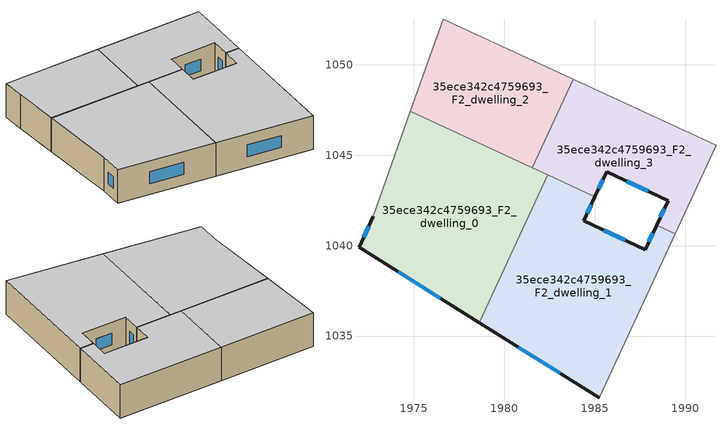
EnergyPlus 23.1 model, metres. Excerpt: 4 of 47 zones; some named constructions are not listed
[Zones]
35ece342c4759693_F2_dwelling_0
 floor to 35ece342c4759693_F1_dwelling_0 (EU_floor_Construction): 1982.4,1043.92 1978.61,1035.74 1971.96,1039.91 1972.74,1041.63 1974.8,1047.43 z6
 wall outside (EU_wall_Construction): 1972.74,1041.63 1971.96,1039.91 1978.61,1035.74 z6:9
 wall to 35ece342c4759693_F2_dwelling_1 (EU_wall_Construction): 1978.61,1035.74 1982.4,1043.92 z6:9
 wall adiabatic (EU_wall_Construction): 1974.8,1047.43 1972.74,1041.63 z6:9
 wall to 35ece342c4759693_F2_dwelling_2 (EU_wall_Construction): 1981.54,1044.32 1974.8,1047.43 z6:9
 wall to 35ece342c4759693_F2_dwelling_3 (EU_wall_Construction): 1982.39,1043.92 1981.54,1044.32 z6:9
 window (EU_Window_Construction): 1974.12,1038.55 1976.45,1037.1 / 1972.49,1041.07 1972.21,1040.47 z6.98:8.02
 ceiling to 35ece342c4759693_F3_dwelling_0 (EU_floor_Construction): 1978.61,1035.74 1982.4,1043.92 1974.8,1047.43 1972.74,1041.63 1971.96,1039.91 z9
35ece342c4759693_F2_dwelling_1
 floor to 35ece342c4759693_F1_dwelling_1 (EU_floor_Construction): 1988.43,1041.14 1989.44,1040.67 1985.25,1031.59 1978.61,1035.74 1982.4,1043.92 1985.01,1042.71 1984.38,1041.37 1987.79,1039.77 z6
 wall outside (EU_wall_Construction): 1988.43,1041.14 1987.79,1039.77 1984.38,1041.37 1985.01,1042.71 / 1978.61,1035.74 1985.25,1031.59 z6:9
 wall to 35ece342c4759693_F2_dwelling_3 (EU_wall_Construction): 1989.44,1040.67 1988.43,1041.14 / 1985.01,1042.71 1982.4,1043.92 z6:9
 wall adiabatic (EU_wall_Construction): 1985.25,1031.59 1989.44,1040.67 z6:9
 window (EU_Window_Construction): 1986.68,1040.29 1985.49,1040.85 / 1988.22,1040.69 1988,1040.21 / 1980.77,1034.39 1983.09,1032.94 / 1984.58,1041.81 1984.8,1042.28 z6.98:8.02
 ceiling to 35ece342c4759693_F3_dwelling_1 (EU_floor_Construction): 1985.25,1031.59 1989.44,1040.67 1988.43,1041.14 1987.79,1039.77 1984.38,1041.37 1985.01,1042.71 1982.4,1043.92 1978.61,1035.74 z9
35ece342c4759693_F2_dwelling_2
 floor to 35ece342c4759693_F1_dwelling_2 (EU_floor_Construction): 1983.8,1049.21 1981.54,1044.32 1974.8,1047.43 1976.01,1050.85 1976.62,1052.52 z6
 wall adiabatic (EU_wall_Construction): 1976.62,1052.52 1976.01,1050.85 1974.8,1047.43 z6:9
 wall to 35ece342c4759693_F2_dwelling_3 (EU_wall_Construction): 1981.54,1044.32 1983.8,1049.21 z6:9
 wall to 35ece342c4759693_F2_dwelling_4 (EU_wall_Construction): 1983.8,1049.21 1976.62,1052.52 z6:9
 ceiling to 35ece342c4759693_F3_dwelling_2 (EU_floor_Construction): 1981.54,1044.32 1983.8,1049.21 1976.62,1052.52 1976.01,1050.85 1974.8,1047.43 z9
35ece342c4759693_F2_dwelling_3
 floor to 35ece342c4759693_F1_dwelling_3 (EU_floor_Construction): 1991.7,1045.55 1989.44,1040.67 1988.43,1041.14 1989.05,1042.48 1985.65,1044.08 1985.01,1042.71 1981.54,1044.32 1983.8,1049.21 z6
 wall outside (EU_wall_Construction): 1985.01,1042.71 1985.65,1044.08 1989.05,1042.48 1988.43,1041.14 z6:9
 wall adiabatic (EU_wall_Construction): 1989.44,1040.67 1991.7,1045.55 z6:9
 wall to 35ece342c4759693_F2_dwelling_4 (EU_wall_Construction): 1991.7,1045.55 1983.8,1049.21 z6:9
 window (EU_Window_Construction): 1986.75,1043.56 1987.94,1043 / 1985.22,1043.16 1985.44,1043.64 / 1988.85,1042.04 1988.63,1041.57 z6.98:8.02
 ceiling to 35ece342c4759693_F3_dwelling_3 (EU_floor_Construction): 1989.44,1040.67 1991.7,1045.55 1983.8,1049.21 1981.54,1044.32 1985.01,1042.71 1985.65,1044.08 1989.05,1042.48 1988.43,1041.14 z9
[SCHEDULE:FILE] Column Number=1; Rows to Skip at Top=0; Number of Hours of Data=8760; Column Separator=Comma; Interpolate to Timestep=No; Minutes per Item=60; Adjust Schedule for Daylight Savings=Yes
Name | File
EU_Step8_GainSchedule_35ece342c4759693_F1_dwelling_3_f000 | ../../schedules/35ece342c4759693/35ece342c4759693_F1_dwelling_3_f000_gain.csv
EU_Step8_GainSchedule_35ece342c4759693_F1_dwelling_4_f000 | ../../schedules/35ece342c4759693/35ece342c4759693_F1_dwelling_4_f000_gain.csv
EU_Step8_GainSchedule_35ece342c4759693_F1_dwelling_5_f000 | ../../schedules/35ece342c4759693/35ece342c4759693_F1_dwelling_5_f000_gain.csv
EU_Step8_GainSchedule_35ece342c4759693_F1_dwelling_6_f000 | ../../schedules/35ece342c4759693/35ece342c4759693_F1_dwelling_6_f000_gain.csv
EU_Step8_GainSchedule_35ece342c4759693_F1_dwelling_7_f000 | ../../schedules/35ece342c4759693/35ece342c4759693_F1_dwelling_7_f000_gain.csv
EU_Step8_GainSchedule_35ece342c4759693_F2_dwelling_0_f000 | ../../schedules/35ece342c4759693/35ece342c4759693_F2_dwelling_0_f000_gain.csv
EU_Step8_GainSchedule_35ece342c4759693_F2_dwelling_1_f000 | ../../schedules/35ece342c4759693/35ece342c4759693_F2_dwelling_1_f000_gain.csv
EU_Step8_GainSchedule_35ece342c4759693_F2_dwelling_2_f000 | ../../schedules/35ece342c4759693/35ece342c4759693_F2_dwelling_2_f000_gain.csv
EU_Step8_GainSchedule_35ece342c4759693_F2_dwelling_3_f000 | ../../schedules/35ece342c4759693/35ece342c4759693_F2_dwelling_3_f000_gain.csv
EU_Step8_GainSchedule_35ece342c4759693_F2_dwelling_4_f000 | ../../schedules/35ece342c4759693/35ece342c4759693_F2_dwelling_4_f000_gain.csv
EU_Step8_GainSchedule_35ece342c4759693_F2_dwelling_5_f000 | ../../schedules/35ece342c4759693/35ece342c4759693_F2_dwelling_5_f000_gain.csv
EU_Step8_GainSchedule_35ece342c4759693_F2_dwelling_6_f000 | ../../schedules/35ece342c4759693/35ece342c4759693_F2_dwelling_6_f000_gain.csv
EU_Step8_GainSchedule_35ece342c4759693_F2_dwelling_7_f000 | ../../schedules/35ece342c4759693/35ece342c4759693_F2_dwelling_7_f000_gain.csv
EU_Step8_GainSchedule_35ece342c4759693_F3_dwelling_0_f000 | ../../schedules/35ece342c4759693/35ece342c4759693_F3_dwelling_0_f000_gain.csv
EU_Step8_GainSchedule_35ece342c4759693_F3_dwelling_1_f000 | ../../schedules/35ece342c4759693/35ece342c4759693_F3_dwelling_1_f000_gain.csv
EU_Step8_GainSchedule_35ece342c4759693_F3_dwelling_2_f000 | ../../schedules/35ece342c4759693/35ece342c4759693_F3_dwelling_2_f000_gain.csv
EU_Step8_GainSchedule_35ece342c4759693_F3_dwelling_3_f000 | ../../schedules/35ece342c4759693/35ece342c4759693_F3_dwelling_3_f000_gain.csv
EU_Step8_GainSchedule_35ece342c4759693_F3_dwelling_4_f000 | ../../schedules/35ece342c4759693/35ece342c4759693_F3_dwelling_4_f000_gain.csv
EU_Step8_GainSchedule_35ece342c4759693_F3_dwelling_5_f000 | ../../schedules/35ece342c4759693/35ece342c4759693_F3_dwelling_5_f000_gain.csv
EU_Step8_GainSchedule_35ece342c4759693_F3_dwelling_6_f000 | ../../schedules/35ece342c4759693/35ece342c4759693_F3_dwelling_6_f000_gain.csv
EU_Step8_GainSchedule_35ece342c4759693_F3_dwelling_7_f000 | ../../schedules/35ece342c4759693/35ece342c4759693_F3_dwelling_7_f000_gain.csv
